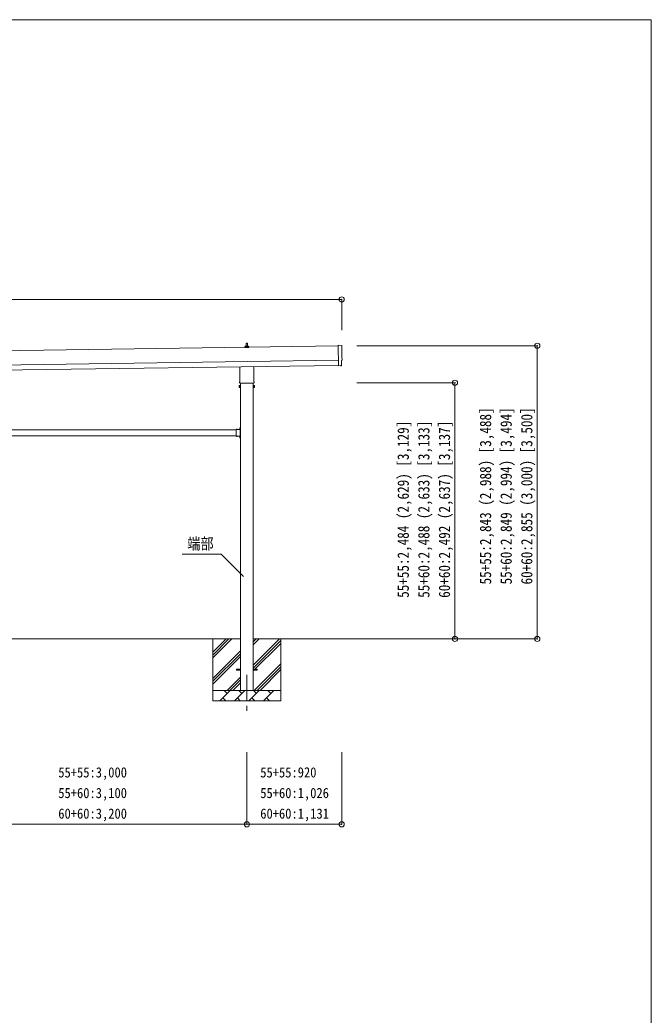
# Model space of a CAD drawing. Units: millimetres, scale not verified. Extents: x -13976 to 14131, y -9754 to 9646.
# Drawn here: x 7298 to 13424, y -8 to 9646 of the extents above; entities that cross this region are included whole.
import ezdxf
from ezdxf.enums import TextEntityAlignment as Align

# ---------------------------------------------------------------- set-up
doc = ezdxf.new("R2010")
doc.units = ezdxf.units.MM
doc.header["$LTSCALE"] = 50
doc.header["$PDMODE"] = 32
doc.header["$PDSIZE"] = 50
doc.linetypes.add('CHAIN1', pattern=[8, 5, -1, 1, -1])
doc.linetypes.add('USER7', pattern=[2, 1, -1])
for name, color, linetype, lineweight in [('0-2_建具', 4, 'Continuous', 9), ('0-6_手摺', 7, 'Continuous', 9), ('0-7_ハッチ', 6, 'Continuous', 9), ('F-0_ﾚｲﾔ240', 7, 'Continuous', 9)]:
    doc.layers.add(name, color=color, linetype=linetype, lineweight=lineweight)
doc.styles.add('ＭＳ ゴシック', font='')
doc.styles.get('ＭＳ ゴシック').set_extended_font_data('MS Gothic')

msp = doc.modelspace()

# ---------------------------------------------------------------- linework, layer by layer
at = {"layer": '0-2_建具'}
for p, q in [((10388.17, 6484.15), (5023.21, 6407.51)), ((9482.53, 6468.82), (9482.53, 6476.53)), ((9519.03, 6468.82), (9482.53, 6468.82)), ((9482.91, 6477.32), (9518.64, 6477.32)), ((9483.29, 6477.5), (9490.01, 6479.13)), ((9490.39, 6479.32), (9511.16, 6479.32)), ((9490.78, 6480.11), (9490.78, 6484.32)), ((9491.78, 6484.32), (9509.78, 6484.32)), ((9494.78, 6484.32), (9495.5, 6507.84)), ((9496.5, 6508.82), (9505.05, 6508.82)), ((9506.05, 6507.84), (9506.78, 6484.32)), ((9510.78, 6480.11), (9510.78, 6484.32)), ((9518.26, 6477.5), (9511.54, 6479.13)), ((9519.03, 6468.82), (9519.03, 6476.53)), ((10388.09, 6489.24), (10390.92, 6291.4)), ((10419.68, 6488.04), (10388.09, 6489.24)), ((5025.21, 6267.52), (10390.17, 6344.16)), ((5025.93, 6217.53), (10390.88, 6294.17)), ((9432.48, 6134.83), (9432.48, 6280.48)), ((9569.08, 6282.43), (9569.08, 6134.83)), ((10390.92, 6291.4), (10390.93, 6290.4)), ((10409.14, 6291.56), (10390.93, 6290.4)), ((10409.82, 6290.94), (10409.14, 6291.56)), ((10410.56, 6290.68), (10417.48, 6291.14)), ((10419.6, 6341.2), (10420.2, 6341.21)), ((10420.27, 6294.17), (10419.6, 6341.2)), ((9426.78, 6096.56), (9427.53, 6097.87)), ((9426.78, 6096.56), (9426.78, 6079.56)), ((9433.78, 6092.96), (9427.53, 6092.96)), ((9433.78, 6083.15), (9427.53, 6083.15)), ((9430.78, 6126.06), (9430.78, 6131.56)), ((9568.71, 6122.56), (9432.84, 6122.56)), ((9438.28, 6122.56), (9438.28, 3141.49)), ((9563.28, 3141.49), (9563.28, 6122.56)), ((9567.78, 6092.96), (9574.02, 6092.96)), ((9567.78, 6083.15), (9574.02, 6083.15)), ((9570.78, 6131.56), (9570.78, 6126.06)), ((9574.78, 6096.56), (9574.02, 6097.87)), ((9574.78, 6096.56), (9574.78, 6079.56)), ((9426.78, 6079.56), (9427.53, 6078.24)), ((9433.78, 6078.24), (9427.53, 6078.24)), ((9436.28, 6078.86), (9433.78, 6078.86)), ((9565.28, 6078.86), (9567.78, 6078.86)), ((9567.78, 6078.24), (9574.02, 6078.24)), ((9574.78, 6079.56), (9574.02, 6078.24)), ((6605.28, 5669.49), (9396.28, 5669.49)), ((6605.28, 5609.49), (9396.28, 5609.49)), ((9396.28, 5672.49), (9396.28, 5606.49)), ((9396.28, 5672.49), (9436.28, 5672.49)), ((9396.28, 5606.49), (9436.28, 5606.49)), ((9399.38, 5673), (9399.38, 5672.49)), ((9399.38, 5672.49), (9411.18, 5672.49)), ((9399.38, 5605.98), (9399.38, 5606.49)), ((9399.38, 5606.49), (9411.18, 5606.49)), ((9432.28, 5609.49), (9437.78, 5609.49)), ((9436.28, 5608.49), (9432.28, 5608.49)), ((9435.77, 5688.39), (9436.28, 5688.39)), ((9435.77, 5602.39), (9436.28, 5602.39)), ((9436.28, 5692.49), (9438.28, 5692.49)), ((9436.28, 5692.49), (9436.28, 5672.49)), ((9436.28, 5688.39), (9436.28, 5676.59)), ((9438.28, 5685.49), (9436.28, 5685.49)), ((9438.28, 5679.49), (9436.28, 5679.49)), ((9436.28, 5668.49), (9436.28, 5610.49)), ((9436.28, 5606.49), (9436.28, 5586.49)), ((9436.28, 5602.39), (9436.28, 5590.59)), ((9438.28, 5599.49), (9436.28, 5599.49)), ((9438.28, 5692.49), (9438.28, 5672.49)), ((9438.28, 5606.49), (9438.28, 5586.49)), ((9438.28, 5593.49), (9436.28, 5593.49)), ((9436.28, 5586.49), (9438.28, 5586.49)), ((9400.78, 3345.99), (9438.28, 3345.99)), ((9400.78, 3336.99), (9400.78, 3345.99)), ((9400.78, 3336.99), (9438.28, 3336.99)), ((9563.28, 3345.99), (9600.78, 3345.99)), ((9563.28, 3336.99), (9600.78, 3336.99)), ((9600.78, 3336.99), (9600.78, 3345.99))]:
    msp.add_line(p, q, dxfattribs=at)
at = {"layer": '0-2_建具', "color": 7, "linetype": 'CHAIN1'}
msp.add_line((9500.78, 3291.49), (9500.78, 2942.49), dxfattribs=at)
at = {"layer": '0-2_建具'}
for points in [[(9433.78, 6078.24), (9433.78, 6097.87), (9427.53, 6097.87)], [(9433.78, 6078.86), (9433.78, 6097.26), (9436.28, 6097.26)], [(9567.78, 6078.86), (9567.78, 6097.26), (9565.28, 6097.26)], [(9567.78, 6078.24), (9567.78, 6097.87), (9574.02, 6097.87)], [(9399.38, 5673), (9411.18, 5673), (9411.18, 5672.49)], [(9399.38, 5605.98), (9411.18, 5605.98), (9411.18, 5606.49)], [(9436.28, 5668.49), (9432.28, 5668.49), (9432.28, 5670.49), (9436.28, 5670.49)], [(9432.28, 5669.49), (9437.78, 5669.49), (9437.78, 5609.49)], [(9436.28, 5610.49), (9432.28, 5610.49), (9432.28, 5608.49)], [(9435.77, 5688.39), (9435.77, 5676.59), (9436.28, 5676.59)], [(9435.77, 5602.39), (9435.77, 5590.59), (9436.28, 5590.59)]]:
    msp.add_lwpolyline(points, dxfattribs=at)
for points in [[(9436.28, 6077.56), (9436.28, 6098.56), (9438.28, 6098.56), (9438.28, 6077.56)], [(9565.28, 6077.56), (9565.28, 6098.56), (9563.28, 6098.56), (9563.28, 6077.56)]]:
    msp.add_lwpolyline(points, close=True, dxfattribs=at)
at = {"layer": '0-2_建具', "linetype": 'USER7'}
for points in [[(9402.78, 5675.1), (9404.13, 5672.32), (9405.28, 5671.71)], [(9402.78, 5603.88), (9404.13, 5606.65), (9405.28, 5607.26)], [(9407.78, 5675.1), (9406.42, 5672.32), (9405.28, 5671.71)], [(9407.78, 5603.88), (9406.42, 5606.65), (9405.28, 5607.26)], [(9433.66, 5684.99), (9436.44, 5683.63), (9437.05, 5682.49)], [(9433.66, 5679.99), (9436.44, 5681.34), (9437.05, 5682.49)], [(9433.66, 5598.99), (9436.44, 5597.63), (9437.05, 5596.49)], [(9433.66, 5593.99), (9436.44, 5595.34), (9437.05, 5596.49)]]:
    msp.add_lwpolyline(points, dxfattribs=at)
at = {"layer": '0-2_建具'}
for centre, radius, start, end in [((9483.53, 6476.53), 1, 103.62699, 180), ((9489.78, 6480.11), 1, 283.62699, 0), ((9494.86, 6483.68), 4.13, 90, 171.17633), ((9491.78, 6483.32), 1, 90, 180), ((9496.5, 6507.82), 1, 90, 178.60509), ((9504.11, 6484.32), 4.83, 133.60282, 180), ((9497.44, 6484.32), 4.83, 0, 46.39718), ((9505.05, 6507.82), 1, 1.39491, 90), ((9506.69, 6483.68), 4.13, 8.82367, 90), ((9509.78, 6483.32), 1, 0, 90), ((9511.78, 6480.11), 1, 180, 256.37301), ((9518.03, 6476.53), 1, 0, 76.37301), ((9431.12, 6095.42), 4.34, 145.61575, 214.38425), ((9443.02, 6088.06), 16.24, 162.41205, 197.58795), ((9431.12, 6080.7), 4.34, 145.61575, 214.38425), ((9434.78, 6131.56), 4, 125.09963, 180), ((9434.78, 6126.06), 4, 180, 194.47751), ((9434.78, 6126.06), 4, 194.47751, 241.04498), ((9566.78, 6126.06), 4, 298.95502, 345.52249), ((9566.78, 6131.56), 4, 0, 54.90037), ((9566.78, 6126.06), 4, 345.52249, 0), ((9558.53, 6088.06), 16.24, 342.41205, 17.58795), ((9570.43, 6095.42), 4.34, 325.61575, 34.38425), ((9570.43, 6080.7), 4.34, 325.61575, 34.38425), ((9405.28, 5667.25), 8.23, 44.2189, 135.7811), ((9405.28, 5611.72), 8.23, 224.2189, 315.7811), ((9441.51, 5682.49), 8.23, 134.2189, 225.7811), ((9441.51, 5596.49), 8.23, 134.2189, 225.7811), ((9436.28, 5672.49), 2, 270, 0), ((9436.28, 5606.49), 2, 0, 90)]:
    msp.add_arc(centre, radius, start, end, dxfattribs=at)
for centre, major_axis, ratio, start_param, end_param in [((10419.57, 6485.04), (3, 0.04), 0.99863, 6.2683889, 7.8016218), ((15185.95, 6482.69), (-4762.89, -68.04), 0.99863, 6.2683889, 6.2976778), ((10410.49, 6291.68), (0.737, -0.68), 0.9974, 4.712389, 5.5252311), ((10417.27, 6294.14), (2.21, -2.04), 0.9974, 5.5252311, 7.0411395), ((10420.14, 6345.61), (4.41, 0.06), 0.99863, 4.712389, 6.2976778)]:
    msp.add_ellipse(centre, major_axis=major_axis, ratio=ratio, start_param=start_param, end_param=end_param, dxfattribs=at)
at = {"layer": '0-6_手摺', "color": 6}
for p, q in [((-417.82, 6934.42), (10421.18, 6934.42)), ((10421.18, 6934.42), (10421.18, 6634.64)), ((12319.79, 6484.49), (10569.79, 6484.49)), ((12319.79, 6484.49), (12319.79, 3641.49)), ((11520.79, 6125.49), (10569.79, 6125.49)), ((11520.79, 6125.49), (11520.79, 3641.49)), ((11520.79, 3641.49), (10719.79, 3641.49)), ((12319.79, 3641.49), (10719.79, 3641.49)), ((9500.78, 1842.49), (9500.78, 2542.49)), ((10421.18, 1842.49), (10421.18, 2542.49))]:
    msp.add_line(p, q, dxfattribs=at)
at = {"layer": '0-6_手摺'}
for p, q in [((9438.28, 3641.49), (6563.28, 3641.49)), ((9170.78, 3641.49), (9170.78, 3041.49)), ((9170.78, 3456.44), (9355.83, 3641.49)), ((9170.78, 3484.72), (9327.54, 3641.49)), ((9170.78, 3513), (9299.26, 3641.49)), ((9563.28, 3386.39), (9818.37, 3641.49)), ((9563.28, 3584.38), (9620.38, 3641.49)), ((9563.28, 3612.66), (9592.1, 3641.49)), ((10719.79, 3641.49), (9563.28, 3641.49)), ((9563.28, 3358.1), (9830.78, 3625.6)), ((9563.28, 3329.82), (9830.78, 3597.32)), ((9830.78, 3641.49), (9830.78, 3041.49)), ((9170.78, 3258.45), (9438.28, 3525.95)), ((9170.78, 3230.16), (9438.28, 3497.66)), ((9170.78, 3201.88), (9438.28, 3469.38)), ((9572.93, 3141.49), (9830.78, 3399.33)), ((9601.22, 3141.49), (9830.78, 3371.05)), ((9629.5, 3141.49), (9830.78, 3342.76)), ((9308.37, 3141.49), (9438.28, 3271.39)), ((9336.66, 3141.49), (9438.28, 3243.1)), ((9364.94, 3141.49), (9438.28, 3214.82)), ((9170.78, 3141.49), (9830.78, 3141.49)), ((9238.64, 3041.49), (9338.64, 3141.49)), ((9310.09, 3112.93), (9281.54, 3141.49)), ((9380.06, 3041.49), (9480.06, 3141.49)), ((9451.51, 3112.93), (9422.96, 3141.49)), ((9521.49, 3041.49), (9621.49, 3141.49)), ((9592.93, 3112.93), (9564.38, 3141.49)), ((9662.91, 3041.49), (9762.91, 3141.49)), ((9734.35, 3112.93), (9705.8, 3141.49)), ((9827.49, 3141.49), (9830.78, 3144.77)), ((9830.78, 3041.49), (9170.78, 3041.49)), ((9267.2, 3070.04), (9295.75, 3041.49)), ((9408.62, 3070.04), (9437.17, 3041.49)), ((9550.04, 3070.04), (9578.59, 3041.49)), ((9691.46, 3070.04), (9720.01, 3041.49))]:
    msp.add_line(p, q, dxfattribs=at)
at = {"layer": '0-6_手摺', "color": 6}
msp.add_lwpolyline([(500.78, 1842.49), (3500.78, 1842.49), (6500.78, 1842.49), (9500.78, 1842.49), (10421.18, 1842.49)], dxfattribs=at)
for p in [(10421.18, 6934.42), (12319.79, 6484.49), (11520.79, 6125.49), (11520.79, 3641.49), (12319.79, 3641.49), (9500.78, 1842.49), (10421.18, 1842.49)]:
    msp.add_point(p, dxfattribs=at)
at = {"layer": '0-7_ハッチ'}
for p, q in [((8871.83, 4463.56), (9253.14, 4463.56)), ((9253.14, 4463.56), (9469.15, 4247.55))]:
    msp.add_line(p, q, dxfattribs=at)
at = {"layer": 'F-0_ﾚｲﾔ240', "color": 5, "lineweight": 5}
for p, q in [((-13975.76, 9645.57), (13424.24, 9645.57)), ((13424.24, 9645.57), (13424.24, -9754.43))]:
    msp.add_line(p, q, dxfattribs=at)

# ---------------------------------------------------------------- texts
at = {"layer": '0-6_手摺', "style": 'ＭＳ ゴシック', "width": 0.85}
for s, p in [('55+55:2,843 (2,988) [3,488]', (11904.79, 4169.24)), ('55+60:2,849 (2,994) [3,494]', (12104.79, 4169.24)), ('60+60:2,855 (3,000) [3,500]', (12304.79, 4169.24)), ('55+55:2,484 (2,629) [3,129]', (11105.79, 4039.74)), ('55+60:2,488 (2,633) [3,133]', (11305.79, 4039.74)), ('60+60:2,492 (2,637) [3,137]', (11505.79, 4039.74))]:
    msp.add_text(s, height=110, rotation=90, dxfattribs=at).set_placement(p, align=Align.BOTTOM_LEFT)
at = {"layer": '0-6_手摺', "style": 'ＭＳ ゴシック', "width": 0.9}
for s, p in [('55+55:3,000', (7670.78, 2267.39)), ('55+55:920', (9630.98, 2267.39)), ('55+60:3,100', (7670.78, 2067.39)), ('55+60:1,026', (9630.98, 2067.39)), ('60+60:3,200', (7670.78, 1867.39)), ('60+60:1,131', (9630.98, 1867.39))]:
    msp.add_text(s, height=98.97, dxfattribs=at).set_placement(p, align=Align.BOTTOM_LEFT)
at = {"layer": '0-7_ハッチ', "color": 7, "style": 'ＭＳ ゴシック', "width": 0.85}
msp.add_text('端部', height=110, dxfattribs=at).set_placement((8922.88, 4477.25), align=Align.BOTTOM_LEFT)

doc.saveas('drawing.dxf')
